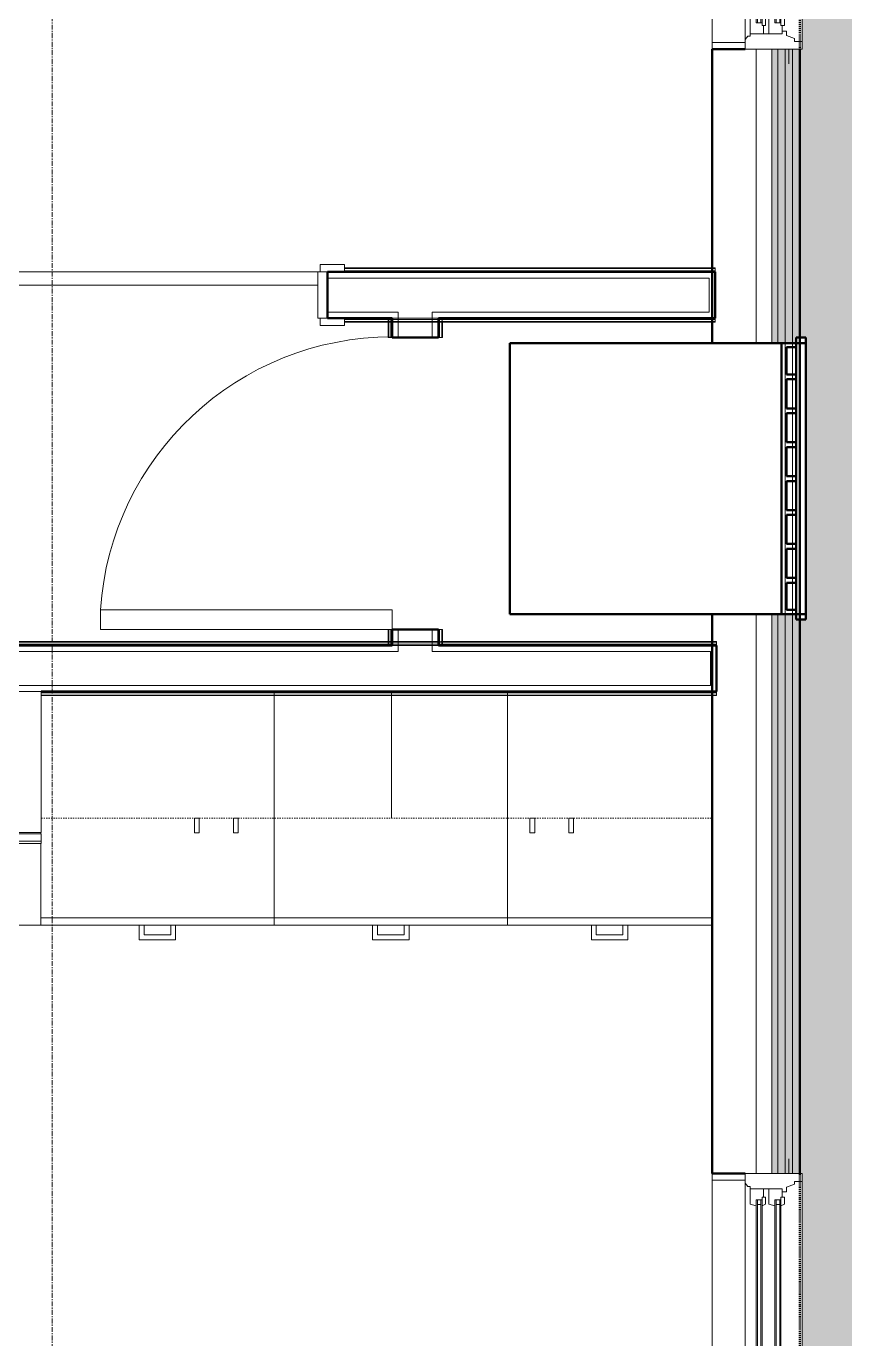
# Model space of a CAD drawing. Header units: inches. Extents: x -4218 to -1830, y 9756 to 12426.
# Drawn here: x -2176 to -2091.8, y 10187.2 to 10322.2 of the extents above; entities that cross this region are included whole.
import ezdxf

# ---------------------------------------------------------------- set-up
doc = ezdxf.new("R2010")
doc.units = ezdxf.units.IN
doc.header["$MEASUREMENT"] = 0
for name, pattern in [('Dash', [0.25, 0.125, -0.125]), ('Dash 1_16_', [0.125, 0.0625, -0.0625]), ('Grid Line 1_2_', [0.875, 0.5, -0.125, 0.125, -0.125])]:
    doc.linetypes.add(name, pattern=pattern)
for name, color, linetype, lineweight in [('0-1', 7, 'Continuous', 5), ('0-2', 252, 'Continuous', 9), ('A-DOOR-1', 7, 'Continuous', 9), ('A-DOOR-2', 50, 'Continuous', 20), ('A-DOOR-FRAM-1', 50, 'Continuous', 20), ('A-FLOR-PATT-1', 9, 'Continuous', 9), ('A-GENM', 5, 'Continuous', 9), ('A-GENM-7', 5, 'Continuous', 50), ('A-GLAZ-1', 151, 'Continuous', 9), ('A-GLAZ-2', 151, 'Continuous', 20), ('A-WALL', 113, 'Continuous', 13), ('A-WALL-1', 250, 'Continuous', 50), ('A-WALL-2', 10, 'Continuous', 13), ('A-WALL-3', 253, 'Continuous', 9), ('A-WALL-4', 254, 'Continuous', 9), ('A-WALL-5', 252, 'Continuous', 9), ('A-WALL-6', 7, 'Continuous', 9), ('A-WALL-8', 113, 'Continuous', 9), ('A-WALL-9', 113, 'Continuous', 50), ('C-PROP-LINE-1', 91, 'Dash 1_16_', 50), ('Q-CASE-1', 253, 'Continuous', 9), ('Q-CASE-2', 252, 'Continuous', 9), ('Q-CASE-3', 7, 'Continuous', 9), ('Q-CASE-5', 254, 'Continuous', 9), ('Q-CASE-6', 7, 'Dash', 9), ('S-GRID-1', 1, 'Grid Line 1_2_', 9)]:
    doc.layers.add(name, color=color, linetype=linetype, lineweight=lineweight)

# ---------------------------------------------------------------- blocks, each defined once
blk = doc.blocks.new('Basic Wall _ INT - W4BØF - _5_8 GYP - 2X4 WOOD_BATT_ - 5_8 GYP_ - ___-2695169-BACKGROUND - 1ST FLOOR')
at = {"layer": 'A-WALL-3'}
for p, q in [((-2174.45, 10253.62), (-2105.45, 10253.62)), ((-2105.03, 10253.75), (-2105.45, 10253.75)), ((-2105.03, 10253.73), (-2105.03, 10253.75)), ((-2105.03, 10253.55), (-2105.03, 10253.61)), ((-2105.03, 10253.4), (-2105.03, 10253.54)), ((-2105.45, 10253.4), (-2105.03, 10253.4)), ((-2105.03, 10253.34), (-2105.03, 10253.4))]:
    blk.add_line(p, q, dxfattribs=at)
at = {"layer": 'A-WALL-4'}
for p, q in [((-2105.45, 10253.75), (-2174.45, 10253.75)), ((-2174.45, 10253.4), (-2105.45, 10253.4))]:
    blk.add_line(p, q, dxfattribs=at)
at = {"layer": 'A-WALL-5'}
for p, q in [((-2105.45, 10253.62), (-2105.03, 10253.62)), ((-2105.03, 10253.75), (-2105.03, 10253.71)), ((-2105.03, 10253.71), (-2105.03, 10253.62)), ((-2105.03, 10253.62), (-2105.03, 10253.34)), ((-2174.45, 10253.34), (-2105.03, 10253.34))]:
    blk.add_line(p, q, dxfattribs=at)
blk = doc.blocks.new('Basic Wall _ INT - W4BØF - _5_8 GYP - 2X4 WOOD_BATT_ - 5_8 GYP_ - ___-2695168-BACKGROUND - 1ST FLOOR')
at = {"layer": 'A-WALL-3'}
for p, q in [((-2138.76, 10258.85), (-2138.67, 10258.85)), ((-2138.65, 10258.85), (-2138.58, 10258.85)), ((-2138.56, 10258.85), (-2138.52, 10258.85)), ((-2138.37, 10258.85), (-2133.62, 10258.85)), ((-2133.62, 10258.5), (-2138.37, 10258.5)), ((-2133.47, 10258.85), (-2133.42, 10258.85)), ((-2133.4, 10258.85), (-2133.33, 10258.85)), ((-2133.3, 10258.85), (-2133.21, 10258.85)), ((-2105.45, 10258.85), (-2105.03, 10258.85)), ((-2105.03, 10258.5), (-2105.45, 10258.5)), ((-2105.03, 10258.85), (-2105.03, 10258.91)), ((-2105.03, 10258.71), (-2105.03, 10258.85)), ((-2105.03, 10258.64), (-2105.03, 10258.7)), ((-2105.03, 10258.5), (-2105.03, 10258.52))]:
    blk.add_line(p, q, dxfattribs=at)
at = {"layer": 'A-WALL-5'}
for p, q in [((-2138.37, 10258.5), (-2304.23, 10258.5)), ((-2304.09, 10258.85), (-2138.79, 10258.85)), ((-2138.76, 10258.91), (-2138.67, 10258.91)), ((-2138.64, 10258.91), (-2138.58, 10258.91)), ((-2138.37, 10258.91), (-2133.62, 10258.91)), ((-2133.62, 10258.62), (-2138.37, 10258.62)), ((-2105.45, 10258.5), (-2133.62, 10258.5)), ((-2133.4, 10258.91), (-2133.33, 10258.91)), ((-2133.3, 10258.91), (-2133.21, 10258.91)), ((-2133.21, 10258.85), (-2105.45, 10258.85)), ((-2105.45, 10258.91), (-2105.03, 10258.91)), ((-2105.03, 10258.62), (-2105.45, 10258.62)), ((-2105.03, 10258.91), (-2105.03, 10258.62)), ((-2105.03, 10258.62), (-2105.03, 10258.58)), ((-2105.03, 10258.58), (-2105.03, 10258.56)), ((-2105.03, 10258.56), (-2105.03, 10258.54)), ((-2105.03, 10258.54), (-2105.03, 10258.5))]:
    blk.add_line(p, q, dxfattribs=at)
at = {"layer": 'A-WALL-6'}
for p, q in [((-2138.37, 10258.62), (-2304.18, 10258.62)), ((-2304.06, 10258.91), (-2138.79, 10258.91)), ((-2105.45, 10258.62), (-2133.62, 10258.62)), ((-2133.21, 10258.91), (-2105.45, 10258.91))]:
    blk.add_line(p, q, dxfattribs=at)
blk = doc.blocks.new('Basic Wall _ INT - W4BØF - _5_8 GYP - 2X4 WOOD_BATT_ - 5_8 GYP_ - ___-2695175-BACKGROUND - 1ST FLOOR')
at = {"layer": 'A-WALL-3'}
for p, q in [((-2143.27, 10292.15), (-2145.02, 10292.15)), ((-2138.79, 10291.8), (-2138.69, 10291.8)), ((-2138.67, 10291.8), (-2138.59, 10291.8)), ((-2138.58, 10291.8), (-2138.53, 10291.8)), ((-2133.62, 10292.15), (-2138.37, 10292.15)), ((-2138.37, 10291.8), (-2133.62, 10291.8)), ((-2133.48, 10291.8), (-2133.43, 10291.8)), ((-2133.42, 10291.8), (-2133.35, 10291.8)), ((-2133.33, 10291.8), (-2133.23, 10291.8)), ((-2105.15, 10292.15), (-2105.45, 10292.15)), ((-2105.45, 10291.8), (-2105.15, 10291.8)), ((-2105.15, 10292.13), (-2105.15, 10292.15)), ((-2105.15, 10291.95), (-2105.15, 10292.01)), ((-2105.15, 10291.8), (-2105.15, 10291.94)), ((-2105.15, 10291.74), (-2105.15, 10291.8))]:
    blk.add_line(p, q, dxfattribs=at)
at = {"layer": 'A-WALL-5'}
for p, q in [((-2138.37, 10292.15), (-2143.27, 10292.15)), ((-2143.27, 10291.8), (-2138.79, 10291.8)), ((-2138.79, 10291.74), (-2138.69, 10291.74)), ((-2138.67, 10291.74), (-2138.6, 10291.74)), ((-2138.58, 10291.74), (-2138.53, 10291.74)), ((-2138.37, 10291.74), (-2133.62, 10291.74)), ((-2138.33, 10292.02), (-2134.25, 10292.02)), ((-2134.21, 10292.02), (-2133.62, 10292.02)), ((-2105.45, 10292.15), (-2133.62, 10292.15)), ((-2133.48, 10291.74), (-2133.43, 10291.74)), ((-2133.42, 10291.74), (-2133.35, 10291.74)), ((-2133.33, 10291.74), (-2133.23, 10291.74)), ((-2133.21, 10291.8), (-2105.45, 10291.8)), ((-2105.45, 10292.02), (-2105.15, 10292.02)), ((-2105.45, 10291.74), (-2105.15, 10291.74)), ((-2105.15, 10292.15), (-2105.15, 10292.11)), ((-2105.15, 10292.11), (-2105.15, 10292.04)), ((-2105.15, 10292.04), (-2105.15, 10292.03)), ((-2105.15, 10292.03), (-2105.15, 10292.02)), ((-2105.15, 10292.02), (-2105.15, 10291.74))]:
    blk.add_line(p, q, dxfattribs=at)
at = {"layer": 'A-WALL-6'}
for p, q in [((-2143.27, 10292.02), (-2138.37, 10292.02)), ((-2143.27, 10291.74), (-2138.79, 10291.74)), ((-2133.62, 10292.02), (-2105.45, 10292.02)), ((-2133.21, 10291.74), (-2105.45, 10291.74))]:
    blk.add_line(p, q, dxfattribs=at)
blk = doc.blocks.new('Basic Wall _ INT - W4BØF - _5_8 GYP - 2X4 WOOD_BATT_ - 5_8 GYP_ - ___-2695174-BACKGROUND - 1ST FLOOR')
at = {"layer": 'A-WALL-3'}
for p, q in [((-2143.27, 10296.9), (-2144.74, 10296.9)), ((-2105.45, 10297.25), (-2105.15, 10297.25)), ((-2105.15, 10296.9), (-2105.45, 10296.9)), ((-2105.15, 10297.25), (-2105.15, 10297.31)), ((-2105.15, 10297.11), (-2105.15, 10297.25)), ((-2105.15, 10297.04), (-2105.15, 10297.1)), ((-2105.15, 10296.9), (-2105.15, 10296.92))]:
    blk.add_line(p, q, dxfattribs=at)
at = {"layer": 'A-WALL-5'}
for p, q in [((-2143.27, 10297.25), (-2105.45, 10297.25)), ((-2105.45, 10296.9), (-2143.27, 10296.9)), ((-2105.45, 10297.31), (-2105.15, 10297.31)), ((-2105.15, 10297.02), (-2105.45, 10297.02)), ((-2105.15, 10297.31), (-2105.15, 10297.04)), ((-2105.15, 10297.04), (-2105.15, 10297.02)), ((-2105.15, 10297.02), (-2105.15, 10297)), ((-2105.15, 10297), (-2105.15, 10296.94)), ((-2105.15, 10296.94), (-2105.15, 10296.9))]:
    blk.add_line(p, q, dxfattribs=at)
at = {"layer": 'A-WALL-6'}
for p, q in [((-2143.27, 10297.31), (-2105.45, 10297.31)), ((-2105.45, 10297.02), (-2143.27, 10297.02))]:
    blk.add_line(p, q, dxfattribs=at)
blk = doc.blocks.new('Basic Wall _ INT - W4BØF - _5_8 GYP - 2X4 WOOD_BATT_ - 5_8 GYP_ - ___-2695177-BACKGROUND - 1ST FLOOR')
at = {"layer": 'A-WALL-3'}
for p, q in [((-2133.56, 10292.15), (-2133.5, 10292.15)), ((-2133.5, 10292.15), (-2133.21, 10292.15)), ((-2133.27, 10291.86), (-2133.27, 10291.92)), ((-2133.27, 10291.74), (-2133.27, 10291.82)), ((-2133.5, 10258.5), (-2133.56, 10258.5)), ((-2133.21, 10258.5), (-2133.5, 10258.5)), ((-2133.27, 10258.81), (-2133.27, 10258.91)), ((-2133.27, 10258.71), (-2133.27, 10258.79)), ((-2133.27, 10258.65), (-2133.27, 10258.7))]:
    blk.add_line(p, q, dxfattribs=at)
at = {"layer": 'A-WALL-4'}
for p, q in [((-2133.6, 10292.15), (-2133.62, 10292.15)), ((-2133.42, 10292.15), (-2133.48, 10292.15)), ((-2133.27, 10292.15), (-2133.42, 10292.15)), ((-2133.21, 10292.15), (-2133.27, 10292.15)), ((-2133.62, 10258.5), (-2133.6, 10258.5)), ((-2133.48, 10258.5), (-2133.42, 10258.5)), ((-2133.42, 10258.5), (-2133.27, 10258.5)), ((-2133.27, 10258.5), (-2133.21, 10258.5))]:
    blk.add_line(p, q, dxfattribs=at)
at = {"layer": 'A-WALL-5'}
for p, q in [((-2133.62, 10292.15), (-2133.58, 10292.15)), ((-2133.62, 10292.15), (-2133.62, 10290.15)), ((-2133.58, 10292.15), (-2133.56, 10292.15)), ((-2133.27, 10290.15), (-2133.27, 10291.74)), ((-2133.21, 10291.86), (-2133.21, 10291.92)), ((-2133.21, 10291.74), (-2133.21, 10291.82)), ((-2133.62, 10290.15), (-2133.6, 10290.15)), ((-2133.48, 10290.15), (-2133.42, 10290.15)), ((-2133.42, 10290.15), (-2133.27, 10290.15)), ((-2133.27, 10290.15), (-2133.21, 10290.15)), ((-2133.6, 10260.15), (-2133.62, 10260.15)), ((-2133.62, 10260.15), (-2133.62, 10258.5)), ((-2133.42, 10260.15), (-2133.48, 10260.15)), ((-2133.27, 10260.15), (-2133.42, 10260.15)), ((-2133.21, 10260.15), (-2133.27, 10260.15)), ((-2133.27, 10258.91), (-2133.27, 10260.15)), ((-2133.58, 10258.5), (-2133.62, 10258.5)), ((-2133.56, 10258.5), (-2133.58, 10258.5)), ((-2133.21, 10258.81), (-2133.21, 10258.91)), ((-2133.21, 10258.71), (-2133.21, 10258.79)), ((-2133.21, 10258.65), (-2133.21, 10258.7))]:
    blk.add_line(p, q, dxfattribs=at)
at = {"layer": 'A-WALL-6'}
for p, q in [((-2133.5, 10290.15), (-2133.5, 10292.15)), ((-2133.21, 10290.15), (-2133.21, 10291.74)), ((-2133.58, 10290.15), (-2133.62, 10290.15)), ((-2133.5, 10290.15), (-2133.58, 10290.15)), ((-2133.21, 10290.15), (-2133.5, 10290.15)), ((-2133.62, 10260.15), (-2133.58, 10260.15)), ((-2133.58, 10260.15), (-2133.5, 10260.15)), ((-2133.5, 10258.5), (-2133.5, 10260.15)), ((-2133.5, 10260.15), (-2133.21, 10260.15)), ((-2133.21, 10258.91), (-2133.21, 10260.15))]:
    blk.add_line(p, q, dxfattribs=at)
blk = doc.blocks.new('Basic Wall _ INT - W4BØF - _5_8 GYP - 2X4 WOOD_BATT_ - 5_8 GYP_ - ___-2695176-BACKGROUND - 1ST FLOOR')
at = {"layer": 'A-WALL-3'}
for p, q in [((-2138.79, 10292.15), (-2138.5, 10292.15)), ((-2138.72, 10291.95), (-2138.72, 10292)), ((-2138.72, 10291.86), (-2138.72, 10291.93)), ((-2138.72, 10291.74), (-2138.72, 10291.84)), ((-2138.5, 10292.15), (-2138.44, 10292.15)), ((-2138.5, 10258.5), (-2138.79, 10258.5)), ((-2138.72, 10258.81), (-2138.72, 10258.91)), ((-2138.72, 10258.72), (-2138.72, 10258.79)), ((-2138.72, 10258.65), (-2138.72, 10258.7)), ((-2138.44, 10258.5), (-2138.5, 10258.5))]:
    blk.add_line(p, q, dxfattribs=at)
at = {"layer": 'A-WALL-4'}
for p, q in [((-2138.72, 10292.15), (-2138.79, 10292.15)), ((-2138.58, 10292.15), (-2138.72, 10292.15)), ((-2138.51, 10292.15), (-2138.58, 10292.15)), ((-2138.37, 10292.15), (-2138.4, 10292.15)), ((-2138.79, 10258.5), (-2138.72, 10258.5)), ((-2138.72, 10258.5), (-2138.58, 10258.5)), ((-2138.58, 10258.5), (-2138.51, 10258.5)), ((-2138.4, 10258.5), (-2138.37, 10258.5))]:
    blk.add_line(p, q, dxfattribs=at)
at = {"layer": 'A-WALL-5'}
for p, q in [((-2138.79, 10291.95), (-2138.79, 10292)), ((-2138.79, 10291.86), (-2138.79, 10291.93)), ((-2138.79, 10291.74), (-2138.79, 10291.84)), ((-2138.72, 10290.15), (-2138.72, 10291.74)), ((-2138.44, 10292.15), (-2138.42, 10292.15)), ((-2138.42, 10292.15), (-2138.37, 10292.15)), ((-2138.37, 10292.15), (-2138.37, 10290.15)), ((-2138.79, 10290.15), (-2138.72, 10290.15)), ((-2138.72, 10290.15), (-2138.58, 10290.15)), ((-2138.58, 10290.15), (-2138.51, 10290.15)), ((-2138.4, 10290.15), (-2138.37, 10290.15)), ((-2138.72, 10260.15), (-2138.79, 10260.15)), ((-2138.58, 10260.15), (-2138.72, 10260.15)), ((-2138.72, 10258.91), (-2138.72, 10260.15)), ((-2138.51, 10260.15), (-2138.58, 10260.15)), ((-2138.37, 10260.15), (-2138.4, 10260.15)), ((-2138.37, 10260.15), (-2138.37, 10258.5)), ((-2138.79, 10258.81), (-2138.79, 10258.91)), ((-2138.79, 10258.72), (-2138.79, 10258.79)), ((-2138.79, 10258.65), (-2138.79, 10258.7)), ((-2138.42, 10258.5), (-2138.44, 10258.5)), ((-2138.37, 10258.5), (-2138.42, 10258.5))]:
    blk.add_line(p, q, dxfattribs=at)
at = {"layer": 'A-WALL-6'}
for p, q in [((-2138.79, 10290.15), (-2138.79, 10291.74)), ((-2138.5, 10292.15), (-2138.5, 10290.15)), ((-2138.5, 10290.15), (-2138.79, 10290.15)), ((-2138.42, 10290.15), (-2138.5, 10290.15)), ((-2138.37, 10290.15), (-2138.42, 10290.15)), ((-2138.79, 10260.15), (-2138.5, 10260.15)), ((-2138.79, 10258.91), (-2138.79, 10260.15)), ((-2138.5, 10260.15), (-2138.5, 10258.5)), ((-2138.5, 10260.15), (-2138.42, 10260.15)), ((-2138.42, 10260.15), (-2138.37, 10260.15))]:
    blk.add_line(p, q, dxfattribs=at)
blk = doc.blocks.new('SWING - SINGLE - FLUSH - 30_ x 70_ - MAGIC PAK DOOR - ACOUSTICAL SEAL - IN CLOSET-3199408-BACKGROUND - 1ST FLOOR')
at = {"layer": 'A-DOOR-1'}
blk.add_arc((15, -2.375), 30.067, 180, 266.18593, dxfattribs=at)
at = {"layer": 'A-DOOR-2'}
for p, q in [((13, -2.375), (13, -32.375)), ((15, -2.375), (13, -2.375)), ((15, -2.375), (15, -32.375)), ((15, -32.375), (13, -32.375))]:
    blk.add_line(p, q, dxfattribs=at)
blk = doc.blocks.new('SLIDING - FLUSH - 6-0 x 6-8-3203588-BACKGROUND - 1ST FLOOR')
at = {"layer": 'A-DOOR-1'}
for p, q in [((-38.75, 3.25), (-36.25, 3.25)), ((-38.75, 2.5), (-38.75, 3.25)), ((-36.25, 3.25), (-36.25, 2.5)), ((36.25, 3.25), (38.75, 3.25)), ((36.25, 2.5), (36.25, 3.25)), ((38.75, 3.25), (38.75, 2.5)), ((-36.25, 2.5), (-38.75, 2.5)), ((38.75, 2.5), (36.25, 2.5)), ((-38.75, -2.25), (-36.25, -2.25)), ((-38.75, -3), (-38.75, -2.25)), ((-36.25, -2.25), (-36.25, -3)), ((36.25, -2.25), (38.75, -2.25)), ((36.25, -3), (36.25, -2.25)), ((38.75, -2.25), (38.75, -3)), ((-36.25, -3), (-38.75, -3)), ((38.75, -3), (36.25, -3))]:
    blk.add_line(p, q, dxfattribs=at)
at = {"layer": 'A-DOOR-2'}
for p, q in [((-1, -0.875), (-1, 0.5)), ((-1, 0.5), (36, 0.5)), ((36, 0.5), (36, -0.875)), ((-36, -2.25), (-36, -0.875)), ((-36, -0.875), (1, -0.875)), ((36, -0.875), (-1, -0.875)), ((1, -0.875), (1, -2.25)), ((1, -2.25), (-36, -2.25))]:
    blk.add_line(p, q, dxfattribs=at)
at = {"layer": 'A-DOOR-FRAM-1'}
for p, q in [((-37, -2.25), (-37, 2.5)), ((-37, 2.5), (-36, 2.5)), ((-36, 2.5), (-36, -2.25)), ((36, 2.5), (37, 2.5)), ((36, -2.25), (36, 2.5)), ((37, 2.5), (37, -2.25)), ((-36, -2.25), (-37, -2.25)), ((37, -2.25), (36, -2.25))]:
    blk.add_line(p, q, dxfattribs=at)
blk = doc.blocks.new('Base Cabinet 3 Drawer 230 - Base Cabinet 3 Drawer 230 24_-2554933-BACKGROUND - 1ST FLOOR')
at = {"layer": 'Q-CASE-1'}
for p, q in [((12.74, 0), (12.74, -0.38)), ((-1.14, -24), (-0.64, -24)), ((2.61, -24), (2.11, -24))]:
    blk.add_line(p, q, dxfattribs=at)
at = {"layer": 'Q-CASE-2'}
for p, q in [((12.74, -0.38), (12.74, -23.25)), ((-11.26, -14.61), (-11.26, -14.49)), ((-11.26, -23.25), (-11.26, -15.6)), ((-11.26, -23.25), (-11.26, -24)), ((12.74, -23.25), (-11.26, -23.25)), ((-11.26, -24), (12.74, -24)), ((-1.14, -24), (-0.64, -24)), ((2.61, -24), (2.11, -24)), ((12.74, -24), (12.74, -23.25))]:
    blk.add_line(p, q, dxfattribs=at)
at = {"layer": 'Q-CASE-3'}
for p, q in [((-1.14, -24), (-1.14, -25.5)), ((-0.64, -25), (-0.64, -24)), ((2.11, -24), (2.11, -25)), ((2.61, -25.5), (2.61, -24)), ((-1.14, -25.5), (2.61, -25.5)), ((2.11, -25), (-0.64, -25))]:
    blk.add_line(p, q, dxfattribs=at)
at = {"layer": 'Q-CASE-5'}
for p, q in [((-11.2, 0), (12.74, 0)), ((-1.14, -24), (-0.64, -24)), ((2.61, -24), (2.11, -24))]:
    blk.add_line(p, q, dxfattribs=at)
blk = doc.blocks.new('Base Cabinet 3 Drawer 230 - Base Cabinet 3 Drawer 230 21_-2578998-BACKGROUND - 1ST FLOOR')
at = {"layer": 'Q-CASE-1'}
for p, q in [((-0.64, 24), (-1.14, 24)), ((2.11, 24), (2.61, 24)), ((-9.76, 0.38), (-9.76, 0.01)), ((11.24, 0), (11.24, 0.38))]:
    blk.add_line(p, q, dxfattribs=at)
at = {"layer": 'Q-CASE-2'}
for p, q in [((-9.76, 24), (11.24, 24)), ((-9.76, 23.25), (-9.76, 24)), ((11.24, 23.25), (-9.76, 23.25)), ((-9.76, 23.25), (-9.76, 0.38)), ((-0.64, 24), (-1.14, 24)), ((2.11, 24), (2.61, 24)), ((11.24, 24), (11.24, 23.25)), ((11.24, 0.38), (11.24, 23.25))]:
    blk.add_line(p, q, dxfattribs=at)
at = {"layer": 'Q-CASE-3'}
for p, q in [((2.61, 25.5), (-1.14, 25.5)), ((-1.14, 25.5), (-1.14, 24)), ((-0.64, 24), (-0.64, 25)), ((-0.64, 25), (2.11, 25)), ((2.11, 25), (2.11, 24)), ((2.61, 24), (2.61, 25.5))]:
    blk.add_line(p, q, dxfattribs=at)
at = {"layer": 'Q-CASE-5'}
for p, q in [((-0.64, 24), (-1.14, 24)), ((2.11, 24), (2.61, 24)), ((-9.76, 0), (11.24, 0))]:
    blk.add_line(p, q, dxfattribs=at)
blk = doc.blocks.new('Base Cabinet 3 Drawer 230 - Base Cabinet 3 Drawer 230 24_-2578604-BACKGROUND - 1ST FLOOR')
at = {"layer": 'Q-CASE-1'}
for p, q in [((-0.64, 24), (-1.14, 24)), ((2.11, 24), (2.61, 24)), ((-11.26, 0.38), (-11.26, 0)), ((12.74, 0), (12.74, 0.38))]:
    blk.add_line(p, q, dxfattribs=at)
at = {"layer": 'Q-CASE-2'}
for p, q in [((-11.26, 24), (12.74, 24)), ((-11.26, 23.25), (-11.26, 24)), ((12.74, 23.25), (-11.26, 23.25)), ((-11.26, 23.25), (-11.26, 0.38)), ((-0.64, 24), (-1.14, 24)), ((2.11, 24), (2.61, 24)), ((12.74, 24), (12.74, 23.25)), ((12.74, 0.38), (12.74, 23.25))]:
    blk.add_line(p, q, dxfattribs=at)
at = {"layer": 'Q-CASE-3'}
for p, q in [((2.61, 25.5), (-1.14, 25.5)), ((-1.14, 25.5), (-1.14, 24)), ((-0.64, 24), (-0.64, 25)), ((-0.64, 25), (2.11, 25)), ((2.11, 25), (2.11, 24)), ((2.61, 24), (2.61, 25.5))]:
    blk.add_line(p, q, dxfattribs=at)
at = {"layer": 'Q-CASE-5'}
for p, q in [((-0.64, 24), (-1.14, 24)), ((2.11, 24), (2.61, 24)), ((-11.26, 0), (12.74, 0))]:
    blk.add_line(p, q, dxfattribs=at)
blk = doc.blocks.new('300 Series Wall Hung Cabinet_302 - 33_ X 36_-2578343-BACKGROUND - 1ST FLOOR')
at = {"layer": 'Q-CASE-3'}
for p, q in [((-2.25, -15.38), (-1.76, -15.38)), ((-2.25, -15.38), (-2.25, -16.87)), ((-1.76, -16.87), (-1.76, -15.38)), ((1.75, -15.38), (2.24, -15.38)), ((1.75, -15.38), (1.75, -16.87)), ((2.24, -16.87), (2.24, -15.38)), ((-2.25, -16.87), (-1.76, -16.87)), ((1.75, -16.87), (2.24, -16.87))]:
    blk.add_line(p, q, dxfattribs=at)
at = {"layer": 'Q-CASE-6'}
for p, q in [((16.5, -2.38), (-16.5, -2.38)), ((-16.5, -2.38), (-16.5, -15.38)), ((16.5, -15.38), (16.5, -2.38)), ((-16.5, -15.38), (16.5, -15.38))]:
    blk.add_line(p, q, dxfattribs=at)
blk = doc.blocks.new('300 Series Wall Hung Cabinet_302 - 36_ x 36_-2578291-BACKGROUND - 1ST FLOOR')
at = {"layer": 'Q-CASE-3'}
for p, q in [((-2.25, -15.38), (-1.76, -15.38)), ((-2.25, -15.38), (-2.25, -16.87)), ((-1.76, -16.87), (-1.76, -15.38)), ((1.75, -15.38), (2.24, -15.38)), ((1.75, -15.38), (1.75, -16.87)), ((2.24, -16.87), (2.24, -15.38)), ((-2.25, -16.87), (-1.76, -16.87)), ((1.75, -16.87), (2.24, -16.87))]:
    blk.add_line(p, q, dxfattribs=at)
at = {"layer": 'Q-CASE-6'}
for p, q in [((18, -2.38), (-18, -2.38)), ((-18, -2.38), (-18, -15.38)), ((18, -15.38), (18, -2.38)), ((-18, -15.38), (18, -15.38))]:
    blk.add_line(p, q, dxfattribs=at)
blk = doc.blocks.new('30quot_MicrowaveVent_11166 - 70cm miele oven-2804781-BACKGROUND - 1ST FLOOR')
at = {"layer": 'Q-CASE-3'}
for p, q in [((8.88, 16.6), (7.69, 16.6)), ((7.69, 15.63), (7.69, 16.55)), ((8.88, 16.55), (8.88, 15.63)), ((15.68, 15.6), (-14.2, 15.6)), ((-14.2, 15.39), (-14.2, 15.6)), ((-14.2, 14.61), (-14.2, 15.39)), ((15.68, 15.39), (-14.2, 15.39)), ((15.68, 15.6), (15.68, 15.39)), ((15.68, 15.39), (15.68, 14.61)), ((15.68, 14.61), (-14.2, 14.61)), ((-14.2, 0), (-14.2, 14.49)), ((-14.2, 14.49), (15.68, 14.49)), ((15.68, 14.49), (15.68, 0)), ((-14.2, 0), (15.68, 0))]:
    blk.add_line(p, q, dxfattribs=at)
blk = doc.blocks.new('CTR - 1st Phase - Unit Layouts_rvt-1-BACKGROUND - 1ST FLOOR')
at = {"layer": 'A-WALL-1'}
for p, q in [((-2105.15, 10296.9), (-2145.02, 10296.9)), ((-2145.02, 10296.9), (-2145.02, 10292.15)), ((-2105.15, 10296.27), (-2105.15, 10296.9)), ((-2105.15, 10292.77), (-2105.15, 10296.27)), ((-2105.15, 10292.15), (-2105.15, 10292.77)), ((-2145.02, 10292.15), (-2138.37, 10292.15)), ((-2138.37, 10292.15), (-2138.37, 10290.15)), ((-2133.62, 10292.15), (-2105.15, 10292.15)), ((-2133.62, 10290.15), (-2133.62, 10292.15)), ((-2138.37, 10290.15), (-2133.62, 10290.15)), ((-2138.37, 10260.15), (-2138.37, 10258.5)), ((-2133.62, 10260.15), (-2138.37, 10260.15)), ((-2133.62, 10258.5), (-2133.62, 10260.15)), ((-2138.37, 10258.5), (-2304.23, 10258.5)), ((-2105.03, 10258.5), (-2133.62, 10258.5)), ((-2105.03, 10257.87), (-2105.03, 10258.5)), ((-2105.03, 10254.37), (-2105.03, 10257.87)), ((-2174.45, 10253.75), (-2105.03, 10253.75)), ((-2105.03, 10253.75), (-2105.03, 10254.37))]:
    blk.add_line(p, q, dxfattribs=at)
at = {"layer": 'A-WALL-2'}
for p, q in [((-2145.02, 10296.27), (-2105.78, 10296.27)), ((-2105.78, 10292.77), (-2105.78, 10296.27)), ((-2145.02, 10292.77), (-2137.75, 10292.77)), ((-2137.75, 10292.15), (-2137.75, 10292.77)), ((-2134.25, 10292.77), (-2105.78, 10292.77)), ((-2134.25, 10292.15), (-2134.25, 10292.77)), ((-2137.75, 10290.15), (-2137.75, 10292.15)), ((-2134.25, 10290.15), (-2134.25, 10292.15)), ((-2137.75, 10258.5), (-2137.75, 10260.15)), ((-2134.25, 10258.5), (-2134.25, 10260.15)), ((-2304.49, 10257.87), (-2137.75, 10257.87)), ((-2137.75, 10257.87), (-2137.75, 10258.5)), ((-2134.25, 10257.87), (-2134.25, 10258.5)), ((-2134.25, 10257.87), (-2105.65, 10257.87)), ((-2105.65, 10254.37), (-2105.65, 10257.87)), ((-2277.14, 10254.37), (-2105.65, 10254.37))]:
    blk.add_line(p, q, dxfattribs=at)
at = {"layer": 'A-WALL-3'}
for p, q in [((-2145.02, 10292.15), (-2145.02, 10296.9)), ((-2105.45, 10296.9), (-2143.27, 10296.9)), ((-2105.15, 10296.9), (-2105.15, 10292.15)), ((-2143.27, 10292.15), (-2138.79, 10292.15)), ((-2138.37, 10291.74), (-2138.37, 10290.15)), ((-2133.62, 10290.15), (-2133.62, 10291.74)), ((-2133.21, 10292.15), (-2105.45, 10292.15)), ((-2138.37, 10260.15), (-2138.37, 10258.91)), ((-2133.62, 10258.91), (-2133.62, 10260.15)), ((-2138.79, 10258.5), (-2304.23, 10258.5)), ((-2105.45, 10258.5), (-2133.21, 10258.5)), ((-2105.03, 10258.5), (-2105.03, 10253.75)), ((-2105.45, 10253.75), (-2174.45, 10253.75)), ((-2105.45, 10253.37), (-2105.45, 10253.75)), ((-2105.45, 10253.37), (-2105.45, 10229.75))]:
    blk.add_line(p, q, dxfattribs=at)
at = {"layer": 'A-WALL-4'}
for p, q in [((-2143.27, 10296.9), (-2144.74, 10296.9)), ((-2105.15, 10296.9), (-2105.45, 10296.9)), ((-2145.02, 10292.15), (-2143.27, 10292.15)), ((-2138.79, 10292.15), (-2138.52, 10292.15)), ((-2138.37, 10292), (-2138.37, 10291.95)), ((-2138.37, 10291.93), (-2138.37, 10291.86)), ((-2138.37, 10291.84), (-2138.37, 10291.74)), ((-2133.62, 10291.86), (-2133.62, 10291.92)), ((-2133.62, 10291.74), (-2133.62, 10291.82)), ((-2133.48, 10292.15), (-2133.21, 10292.15)), ((-2105.45, 10292.15), (-2105.15, 10292.15)), ((-2138.52, 10258.5), (-2138.79, 10258.5)), ((-2138.37, 10258.91), (-2138.37, 10258.81)), ((-2138.37, 10258.79), (-2138.37, 10258.72)), ((-2138.37, 10258.7), (-2138.37, 10258.65)), ((-2133.62, 10258.81), (-2133.62, 10258.91)), ((-2133.62, 10258.71), (-2133.62, 10258.79)), ((-2133.62, 10258.65), (-2133.62, 10258.7)), ((-2133.21, 10258.5), (-2133.48, 10258.5)), ((-2105.03, 10258.5), (-2105.45, 10258.5)), ((-2174.45, 10253.75), (-2105.45, 10253.75)), ((-2174.45, 10253.75), (-2105.45, 10253.75)), ((-2105.45, 10253.75), (-2105.03, 10253.75)), ((-2105.45, 10253.75), (-2105.45, 10253.37))]:
    blk.add_line(p, q, dxfattribs=at)
at = {"layer": 'A-WALL-5'}
for p, q in [((-2133.62, 10290.15), (-2138.37, 10290.15)), ((-2138.37, 10260.15), (-2133.62, 10260.15)), ((-2105.45, 10229.75), (-2105.45, 10253.37)), ((-2105.45, 10229.75), (-2240.51, 10229.75))]:
    blk.add_line(p, q, dxfattribs=at)
at = {"layer": 'A-WALL-6'}
blk.add_line((-2240.51, 10229.75), (-2105.45, 10229.75), dxfattribs=at)
at = {"layer": '0-2'}
for name, p in [('Basic Wall _ INT - W4BØF - _5_8 GYP - 2X4 WOOD_BATT_ - 5_8 GYP_ - ___-2695174-BACKGROUND - 1ST FLOOR', (0, 0)), ('Basic Wall _ INT - W4BØF - _5_8 GYP - 2X4 WOOD_BATT_ - 5_8 GYP_ - ___-2695175-BACKGROUND - 1ST FLOOR', (0, 0)), ('Basic Wall _ INT - W4BØF - _5_8 GYP - 2X4 WOOD_BATT_ - 5_8 GYP_ - ___-2695176-BACKGROUND - 1ST FLOOR', (0, 0)), ('Basic Wall _ INT - W4BØF - _5_8 GYP - 2X4 WOOD_BATT_ - 5_8 GYP_ - ___-2695177-BACKGROUND - 1ST FLOOR', (0, 0)), ('Basic Wall _ INT - W4BØF - _5_8 GYP - 2X4 WOOD_BATT_ - 5_8 GYP_ - ___-2695168-BACKGROUND - 1ST FLOOR', (0, 0)), ('Basic Wall _ INT - W4BØF - _5_8 GYP - 2X4 WOOD_BATT_ - 5_8 GYP_ - ___-2695169-BACKGROUND - 1ST FLOOR', (0, 0)), ('Base Cabinet 3 Drawer 230 - Base Cabinet 3 Drawer 230 24_-2554933-BACKGROUND - 1ST FLOOR', (-2163.25, 10253.75)), ('300 Series Wall Hung Cabinet_302 - 36_ x 36_-2578291-BACKGROUND - 1ST FLOOR', (-2156.45, 10256.12)), ('300 Series Wall Hung Cabinet_302 - 33_ X 36_-2578343-BACKGROUND - 1ST FLOOR', (-2121.95, 10256.12))]:
    blk.add_blockref(name, p, dxfattribs=at)
for name, p, rotation in [('SLIDING - FLUSH - 6-0 x 6-8-3203588-BACKGROUND - 1ST FLOOR', (-2182.02, 10294.65), 180), ('SWING - SINGLE - FLUSH - 30_ x 70_ - MAGIC PAK DOOR - ACOUSTICAL SEAL - IN CLOSET-3199408-BACKGROUND - 1ST FLOOR', (-2136, 10275.15), 269.9999999999856), ('30quot_MicrowaveVent_11166 - 70cm miele oven-2804781-BACKGROUND - 1ST FLOOR', (-2188.65, 10253.75), 180), ('Base Cabinet 3 Drawer 230 - Base Cabinet 3 Drawer 230 24_-2578604-BACKGROUND - 1ST FLOOR', (-2137.78, 10253.75), 180), ('Base Cabinet 3 Drawer 230 - Base Cabinet 3 Drawer 230 21_-2578998-BACKGROUND - 1ST FLOOR', (-2115.28, 10253.75), 180)]:
    blk.add_blockref(name, p, dxfattribs=dict(at, rotation=rotation))
blk = doc.blocks.new('Window-Double_Hung-Andersen-400_Series-Tilt_Wash - DOUBLE HUNG - COTTAGE - 1ST FLOOR-2889599-BACKGROUND - 1ST FLOOR')
at = {"layer": 'A-GLAZ-1'}
for p, q in [((-18.95, 4.5), (18.95, 4.5)), ((-18.95, 1.12), (-18.95, 4.5)), ((-18.32, 1.12), (-18.32, 4.5)), ((18.32, 1.12), (18.32, 4.5)), ((18.95, 4.5), (18.95, 1.12)), ((18.95, 1.12), (-18.95, 1.12)), ((-16.29, -0.13), (-15.7, -0.13)), ((-16.29, -0.5), (-15.7, -0.5)), ((-15.82, -0.5), (-15.82, -0.13)), ((-15.7, 0), (15.7, 0)), ((-15.7, -0.13), (15.7, -0.13)), ((-15.7, -0.5), (15.7, -0.5)), ((-15.7, -0.63), (15.7, -0.63)), ((16.29, -0.13), (15.7, -0.13)), ((16.29, -0.5), (15.7, -0.5)), ((15.82, -0.5), (15.82, -0.13)), ((-16.29, -2.06), (-15.7, -2.06)), ((-16.29, -2.44), (-15.7, -2.44)), ((-15.82, -2.44), (-15.82, -2.06)), ((-15.7, -1.94), (15.7, -1.94)), ((-15.7, -2.06), (15.7, -2.06)), ((-15.7, -2.44), (15.7, -2.44)), ((-15.7, -2.56), (15.7, -2.56)), ((16.29, -2.06), (15.7, -2.06)), ((16.29, -2.44), (15.7, -2.44)), ((15.82, -2.44), (15.82, -2.06))]:
    blk.add_line(p, q, dxfattribs=at)
at = {"layer": 'A-GLAZ-2'}
for p, q in [((-19.01, 1.12), (19.01, 1.12)), ((-19.01, -4.75), (-19.01, 1.12)), ((-17.67, 0.84), (-18, 1.12)), ((-17.67, 0.84), (-17.67, 0.62)), ((-17.67, 0.62), (-15.86, 0.62)), ((-17.42, -2.69), (-17.42, 0.62)), ((-15.86, 0.62), (-15.7, 0)), ((15.86, 0.62), (15.7, 0)), ((17.67, 0.62), (15.86, 0.62)), ((17.42, -2.69), (17.42, 0.62)), ((17.67, 0.84), (18, 1.12)), ((17.67, 0.84), (17.67, 0.62)), ((19.01, 1.12), (19.01, -4.75)), ((-17.42, -0.75), (-16.57, -0.75)), ((-17.42, -1.31), (-15.86, -1.31)), ((-16.57, -0.63), (-16.57, -0.97)), ((-15.7, -0.63), (-16.57, -0.63)), ((-15.86, -0.97), (-16.57, -0.97)), ((-16.29, -0.63), (-16.29, 0)), ((-15.7, 0), (-16.29, 0)), ((-15.86, -0.97), (-15.7, -0.63)), ((-15.86, -1.31), (-15.7, -1.94)), ((15.7, 0), (16.29, 0)), ((15.86, -0.97), (15.7, -0.63)), ((15.7, -0.63), (16.57, -0.63)), ((15.86, -1.31), (15.7, -1.94)), ((15.86, -0.97), (16.57, -0.97)), ((17.42, -1.31), (15.86, -1.31)), ((16.29, -0.63), (16.29, 0)), ((16.57, -0.63), (16.57, -0.97)), ((17.42, -0.75), (16.57, -0.75)), ((-17.42, -2.69), (-16.57, -2.69)), ((-17.14, -3.13), (-17.14, -2.69)), ((-16.57, -2.56), (-16.57, -2.91)), ((-15.7, -2.56), (-16.57, -2.56)), ((-16.29, -2.56), (-16.29, -1.94)), ((-15.7, -1.94), (-16.29, -1.94)), ((-15.86, -2.91), (-15.7, -2.56)), ((15.7, -1.94), (16.29, -1.94)), ((15.86, -2.91), (15.7, -2.56)), ((15.7, -2.56), (16.57, -2.56)), ((16.29, -2.56), (16.29, -1.94)), ((16.57, -2.56), (16.57, -2.91)), ((17.42, -2.69), (16.57, -2.69)), ((17.14, -3.13), (17.14, -2.69)), ((-19.01, -3.38), (-20.51, -3.38)), ((-18.2, -3.94), (-17.92, -3.94)), ((-18.2, -4.75), (-18.2, -3.94)), ((-17.92, -3.94), (-17.61, -3.13)), ((-17.61, -3.13), (-17.14, -3.13)), ((-15.86, -2.91), (-16.57, -2.91)), ((15.86, -2.91), (16.57, -2.91)), ((17.61, -3.13), (17.14, -3.13)), ((17.92, -3.94), (17.61, -3.13)), ((18.2, -3.94), (17.92, -3.94)), ((18.2, -4.75), (18.2, -3.94)), ((19.01, -3.38), (20.51, -3.38)), ((19.01, -4.75), (-19.01, -4.75))]:
    blk.add_line(p, q, dxfattribs=at)
blk = doc.blocks.new('V-Series_EWC4_SPVU_RFA_2015 - 1ST FLOOR-V186-BACKGROUND - 1ST FLOOR')
at = {"layer": 'A-GENM-7'}
for p, q in [((-2095.82, 10290.15), (-2096.82, 10290.15)), ((-2096.82, 10290.15), (-2096.82, 10289.59)), ((-2095.82, 10289.59), (-2095.82, 10290.15)), ((-2096.82, 10289.59), (-2126.26, 10289.59)), ((-2126.26, 10289.59), (-2126.26, 10261.71)), ((-2097.82, 10286.36), (-2097.82, 10289.15)), ((-2097.82, 10289.15), (-2096.82, 10289.15)), ((-2095.82, 10289.59), (-2096.82, 10289.59)), ((-2096.82, 10289.59), (-2096.82, 10261.71)), ((-2096.82, 10289.59), (-2095.82, 10289.59)), ((-2096.82, 10289.15), (-2096.82, 10289.59)), ((-2095.82, 10261.71), (-2095.82, 10289.59)), ((-2096.82, 10286.36), (-2097.82, 10286.36)), ((-2096.82, 10285.86), (-2096.82, 10286.36)), ((-2097.82, 10282.87), (-2097.82, 10285.86)), ((-2097.82, 10285.86), (-2096.82, 10285.86)), ((-2096.82, 10282.87), (-2097.82, 10282.87)), ((-2097.82, 10279.39), (-2097.82, 10282.37)), ((-2097.82, 10282.37), (-2096.82, 10282.37)), ((-2096.82, 10282.37), (-2096.82, 10282.87)), ((-2096.82, 10279.39), (-2097.82, 10279.39)), ((-2096.82, 10278.89), (-2096.82, 10279.39)), ((-2097.82, 10275.9), (-2097.82, 10278.89)), ((-2097.82, 10278.89), (-2096.82, 10278.89)), ((-2096.82, 10275.9), (-2097.82, 10275.9)), ((-2097.82, 10272.42), (-2097.82, 10275.4)), ((-2097.82, 10275.4), (-2096.82, 10275.4)), ((-2096.82, 10275.4), (-2096.82, 10275.9)), ((-2096.82, 10272.42), (-2097.82, 10272.42)), ((-2097.82, 10268.93), (-2097.82, 10271.92)), ((-2097.82, 10271.92), (-2096.82, 10271.92)), ((-2096.82, 10271.92), (-2096.82, 10272.42)), ((-2096.82, 10268.93), (-2097.82, 10268.93)), ((-2097.82, 10265.45), (-2097.82, 10268.43)), ((-2097.82, 10268.43), (-2096.82, 10268.43)), ((-2096.82, 10268.43), (-2096.82, 10268.93)), ((-2096.82, 10265.45), (-2097.82, 10265.45)), ((-2097.82, 10262.15), (-2097.82, 10264.95)), ((-2097.82, 10264.95), (-2096.82, 10264.95)), ((-2096.82, 10264.95), (-2096.82, 10265.45)), ((-2126.26, 10261.71), (-2096.82, 10261.71)), ((-2096.82, 10262.15), (-2097.82, 10262.15)), ((-2096.82, 10261.71), (-2096.82, 10262.15)), ((-2096.82, 10261.71), (-2095.82, 10261.71)), ((-2095.82, 10261.71), (-2096.82, 10261.71)), ((-2096.82, 10261.71), (-2096.82, 10261.15)), ((-2095.82, 10261.15), (-2095.82, 10261.71)), ((-2096.82, 10261.15), (-2095.82, 10261.15))]:
    blk.add_line(p, q, dxfattribs=at)
blk = doc.blocks.new('Family - ___-2835903-BACKGROUND - 1ST FLOOR')
at = {"layer": 'C-PROP-LINE-1'}
blk.add_line((-2096.45, 10009.09), (-2096.45, 10822.49), dxfattribs=at)

msp = doc.modelspace()

# ---------------------------------------------------------------- hatches: boundary and pattern name
at = {"layer": 'A-FLOR-PATT-1'}
h = msp.add_hatch(dxfattribs=at)
h.set_pattern_fill('FP_4', color=256, style=0, pattern_type=2)
h.set_pattern_definition([(0, (0, 0), (15.36, 3.84), [1.267, -10.253, 1.267, -10.253, -61.44]), (0, (0, 0), (15.36, 3.84), [-23.04, 1.267, -21.773, 1.267, -10.253, -26.88]), (0, (0, 0), (15.36, 3.84), [-57.6, 1.267, -6.413, 1.267, -17.933]), (120, (5.76, 1.92), (-11.0055376, 11.3821502), [1.267, -10.253, 1.267, -10.253, -61.44]), (120, (5.76, 1.92), (-11.0055376, 11.3821502), [-23.04, 1.267, -21.773, 1.267, -10.253, -26.88]), (120, (5.76, 1.92), (-11.0055376, 11.3821502), [-57.6, 1.267, -6.413, 1.267, -17.933]), (240, (7.68, 9.6), (-4.3544624, -15.2221502), [1.267, -10.253, 1.267, -10.253, -61.44]), (240, (7.68, 9.6), (-4.3544624, -15.2221502), [-23.04, 1.267, -21.773, 1.267, -10.253, -26.88]), (240, (7.68, 9.6), (-4.3544624, -15.2221502), [-57.6, 1.267, -6.413, 1.267, -17.933])])
h.paths.add_polyline_path([(-2099.32, 10011.59), (-1941.32, 10011.59), (-1941.32, 10819.99), (-2099.32, 10819.99), (-2099.32, 10780.21), (-2096.2, 10780.21), (-2096.2, 10742.19), (-2099.32, 10742.19), (-2099.32, 10703.41), (-2096.2, 10703.41), (-2096.2, 10665.39), (-2099.32, 10665.39), (-2099.32, 10665.01), (-2096.2, 10665.01), (-2096.2, 10626.99), (-2099.32, 10626.99), (-2099.32, 10570.86), (-2096.82, 10570.86), (-2096.82, 10571.43), (-2095.82, 10571.43), (-2095.82, 10542.43), (-2096.82, 10542.43), (-2096.82, 10542.99), (-2099.32, 10542.99), (-2099.32, 10511.41), (-2096.2, 10511.41), (-2096.2, 10473.39), (-2099.32, 10473.39), (-2099.32, 10396.21), (-2096.2, 10396.21), (-2096.2, 10358.19), (-2099.32, 10358.19), (-2099.32, 10357.81), (-2096.2, 10357.81), (-2096.2, 10319.79), (-2099.32, 10319.79), (-2099.32, 10289.59), (-2096.82, 10289.59), (-2096.82, 10290.15), (-2095.82, 10290.15), (-2095.82, 10261.15), (-2096.82, 10261.15), (-2096.82, 10261.71), (-2099.32, 10261.71), (-2099.32, 10204.21), (-2096.2, 10204.21), (-2096.2, 10166.19), (-2099.32, 10166.19), (-2099.32, 10165.81), (-2096.2, 10165.81), (-2096.2, 10127.79), (-2099.32, 10127.79), (-2099.32, 10127.41), (-2096.2, 10127.41), (-2096.2, 10089.39), (-2099.32, 10089.39), (-2099.32, 10012.76)], flags=0)

# ---------------------------------------------------------------- linework, layer by layer
at = {"layer": 'A-WALL'}
for p, q in [((-2099.32, 10289.59), (-2099.32, 10319.79)), ((-2098.7, 10289.59), (-2098.7, 10319.79)), ((-2097.95, 10204.21), (-2097.95, 10319.79)), ((-2097.2, 10204.21), (-2097.2, 10319.79)), ((-2099.32, 10204.21), (-2099.32, 10261.71)), ((-2098.7, 10204.21), (-2098.7, 10261.71))]:
    msp.add_line(p, q, dxfattribs=at)
at = {"layer": 'A-WALL-8'}
for p, q in [((-2105.45, 10319.85), (-2105.45, 10319.79)), ((-2100.95, 10289.59), (-2100.95, 10319.79)), ((-2100.95, 10204.21), (-2100.95, 10261.71)), ((-2105.45, 10204.21), (-2105.45, 10204.15))]:
    msp.add_line(p, q, dxfattribs=at)
at = {"layer": 'A-WALL-9'}
for p, q in [((-2102.07, 10319.79), (-2105.45, 10319.79)), ((-2105.45, 10319.79), (-2105.45, 10289.59)), ((-2096.45, 10204.21), (-2096.45, 10319.79)), ((-2105.45, 10289.59), (-2098.32, 10289.59)), ((-2098.32, 10289.59), (-2098.32, 10261.71)), ((-2098.32, 10261.71), (-2105.45, 10261.71)), ((-2105.45, 10261.71), (-2105.45, 10204.21)), ((-2105.45, 10204.21), (-2102.07, 10204.21))]:
    msp.add_line(p, q, dxfattribs=at)
at = {"layer": 'S-GRID-1'}
msp.add_line((-2173.32, 9836.18), (-2173.32, 12376.81), dxfattribs=at)

# ---------------------------------------------------------------- block references
at = {"layer": '0-1'}
msp.add_blockref('CTR - 1st Phase - Unit Layouts_rvt-1-BACKGROUND - 1ST FLOOR', (0, 0), dxfattribs=at)
at = {"layer": 'A-GENM'}
msp.add_blockref('V-Series_EWC4_SPVU_RFA_2015 - 1ST FLOOR-V186-BACKGROUND - 1ST FLOOR', (0, 0), dxfattribs=at)
at = {"layer": 'A-GLAZ-1', "rotation": 89.99999999999882}
for p in [(-2100.95, 10338.8), (-2100.95, 10185.2)]:
    msp.add_blockref('Window-Double_Hung-Andersen-400_Series-Tilt_Wash - DOUBLE HUNG - COTTAGE - 1ST FLOOR-2889599-BACKGROUND - 1ST FLOOR', p, dxfattribs=at)
at = {"layer": 'C-PROP-LINE-1'}
msp.add_blockref('Family - ___-2835903-BACKGROUND - 1ST FLOOR', (0, 0), dxfattribs=at)

doc.saveas('drawing.dxf')
